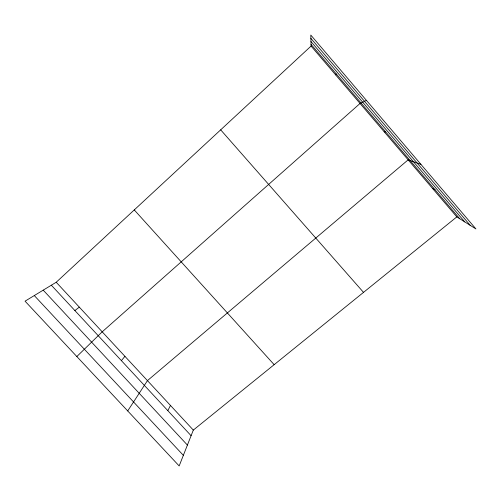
<?xml version="1.0" encoding="UTF-8"?>
<svg xmlns="http://www.w3.org/2000/svg" width="501" height="501" viewBox="0 0 501 501"><rect width="100%" height="100%" fill="white"/><g stroke="black" fill="none" stroke-linecap="round" stroke-linejoin="round"><path stroke-width="0.75" d="M456.812 216.895L193.317 430.083L179.17 465.949L25.05 301.17L56.225 282.251L311.071 46.073L310.789 35.051L475.95 228.957L456.812 216.895L311.071 46.073M335.664 74.899L336.14 73.816M167.822 410.645L170.478 405.453M127.705 410.926L147.451 380.622L408.14 159.85L420.928 164.359M121.386 360.639L124.918 356.324M76.841 356.543L102.204 331.831L360.044 103.475L366.419 100.363M74.887 310.557L79.308 307.144M384.198 131.788L385.689 131.901M432.588 188.508L435.068 189.798M34.293 295.559L183.353 455.34M43.218 290.142L187.405 445.076M56.225 282.251L193.317 430.083M51.346 285.207L191.094 435.707M134.262 209.925L274.16 364.678M220.678 129.84L363.519 292.377M310.87 38.352L470.232 225.356M310.952 41.508L464.746 221.899M311.027 44.37L459.78 218.768"/></g></svg>
